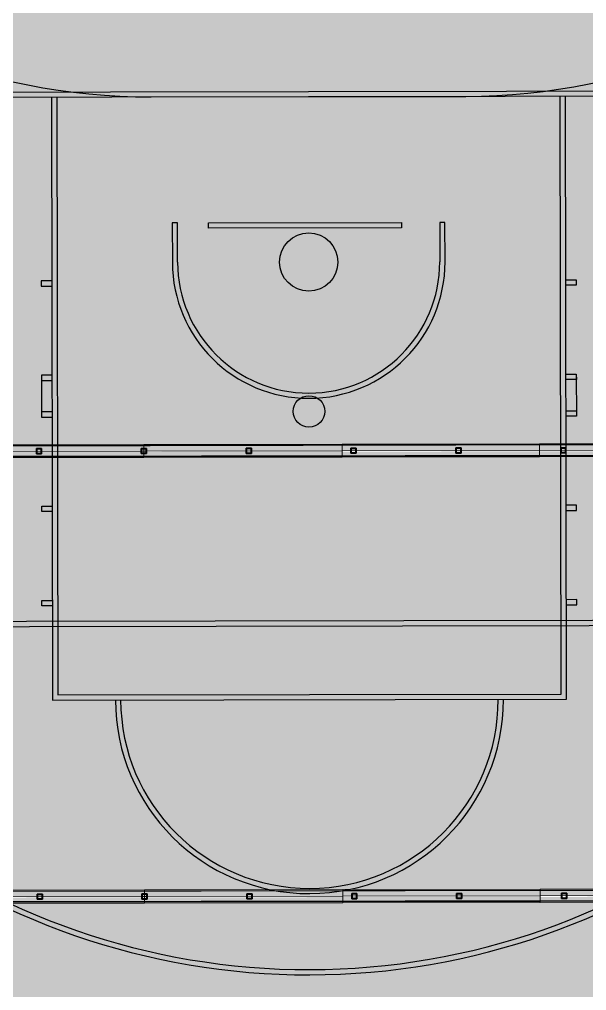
# Model space of a CAD drawing. Header units: inches. Extents: x 1693 to 10990, y 1878 to 5055.
# Drawn here: x 10306.67 to 10310.32, y 4361.85 to 4368.1 of the extents above; entities that cross this region are included whole.
import ezdxf

# ---------------------------------------------------------------- set-up
doc = ezdxf.new("R2010")
doc.units = ezdxf.units.IN
doc.linetypes.add('Rayas Pequeñas', pattern=[0.141111, 0.070556, -0.070556])
doc.layers.add('BLOQUE E-MOBILIARIO', color=7, linetype='Continuous')
doc.layers.add('BLOQUE E-MOBILIARIO_Pluma_Nº__28', color=7, linetype='Continuous', lineweight=35, true_color=0xa80f02)
doc.layers.add('CUBIERTA CALAMINON Y TRANSLUCIDO_Pluma_Nº__4', color=7, linetype='Continuous', lineweight=13, true_color=0x029e21)
doc.layers.add('CUBIERTA CALAMINON Y TRANSLUCIDO_Pluma_Nº__19', color=255, linetype='Continuous', lineweight=0)
doc.layers.add('CUBIERTA CALAMINON Y TRANSLUCIDO_Pluma_Nº__60', color=230, linetype='Continuous', lineweight=25)
pattern_1 = [(45, (0, 0), (-0.079549513, 0.079549513), []), (45, (-0.02652, 0.02652), (-0.079549513, 0.079549513), [])]

# ---------------------------------------------------------------- blocks, each defined once
blk = doc.blocks.new('SHS Conf en Caliente V 23[117]', base_point=(-7.1136, -397.0469))
at = {"layer": 'BLOQUE E-MOBILIARIO', "linetype": 'Continuous', "lineweight": 0, "true_color": 0xffffff}
h = blk.add_hatch(dxfattribs=at)
h.set_pattern_fill('ACERO', style=0, pattern_type=2)
h.set_pattern_definition(pattern_1)
h.paths.add_polyline_path([(-7.1291, -397.0152), (-7.1453, -397.0625), (-7.098, -397.0786), (-7.0818, -397.0313)])
h.paths.add_polyline_path([(-7.1273, -397.019), (-7.0856, -397.0332), (-7.0999, -397.0748), (-7.1415, -397.0606)], flags=0)
at = {"layer": 'BLOQUE E-MOBILIARIO_Pluma_Nº__28', "color": 14, "linetype": 'Rayas Pequeñas', "lineweight": 35, "true_color": 0xa80f02}
for p, q in [((-7.1453, -397.0625), (-7.1291, -397.0152)), ((-7.098, -397.0786), (-7.1453, -397.0625)), ((-7.1273, -397.019), (-7.1415, -397.0606)), ((-7.1415, -397.0606), (-7.0999, -397.0748)), ((-7.1291, -397.0152), (-7.0818, -397.0313)), ((-7.0856, -397.0332), (-7.1273, -397.019)), ((-7.0999, -397.0748), (-7.0856, -397.0332)), ((-7.0818, -397.0313), (-7.098, -397.0786))]:
    blk.add_line(p, q, dxfattribs=at)
blk = doc.blocks.new('SHS Conf en Caliente V 23[118]', base_point=(-8.0599, -396.7238))
at = {"layer": 'BLOQUE E-MOBILIARIO', "linetype": 'Continuous', "lineweight": 0, "true_color": 0xffffff}
h = blk.add_hatch(dxfattribs=at)
h.set_pattern_fill('ACERO', style=0, pattern_type=2)
h.set_pattern_definition(pattern_1)
h.paths.add_polyline_path([(-8.0755, -396.692), (-8.0917, -396.7393), (-8.0443, -396.7555), (-8.0282, -396.7082)])
h.paths.add_polyline_path([(-8.0736, -396.6958), (-8.032, -396.7101), (-8.0462, -396.7517), (-8.0878, -396.7375)], flags=0)
at = {"layer": 'BLOQUE E-MOBILIARIO_Pluma_Nº__28', "color": 14, "linetype": 'Rayas Pequeñas', "lineweight": 35, "true_color": 0xa80f02}
for p, q in [((-8.0917, -396.7393), (-8.0755, -396.692)), ((-8.0736, -396.6958), (-8.0878, -396.7375)), ((-8.0755, -396.692), (-8.0282, -396.7082)), ((-8.032, -396.7101), (-8.0736, -396.6958)), ((-8.0462, -396.7517), (-8.032, -396.7101)), ((-8.0282, -396.7082), (-8.0443, -396.7555)), ((-8.0443, -396.7555), (-8.0917, -396.7393)), ((-8.0878, -396.7375), (-8.0462, -396.7517))]:
    blk.add_line(p, q, dxfattribs=at)
blk = doc.blocks.new('SHS Conf en Caliente V 23[132]', base_point=(-6.1672, -397.37))
at = {"layer": 'BLOQUE E-MOBILIARIO', "linetype": 'Continuous', "lineweight": 0, "true_color": 0xffffff}
h = blk.add_hatch(dxfattribs=at)
h.set_pattern_fill('ACERO', style=0, pattern_type=2)
h.set_pattern_definition(pattern_1)
h.paths.add_polyline_path([(-6.1355, -397.3544), (-6.1828, -397.3383), (-6.1989, -397.3856), (-6.1516, -397.4018)])
h.paths.add_polyline_path([(-6.1393, -397.3563), (-6.1535, -397.3979), (-6.1951, -397.3837), (-6.1809, -397.3421)], flags=0)
at = {"layer": 'BLOQUE E-MOBILIARIO_Pluma_Nº__28', "color": 14, "linetype": 'Rayas Pequeñas', "lineweight": 35, "true_color": 0xa80f02}
for p, q in [((-6.1828, -397.3383), (-6.1989, -397.3856)), ((-6.1951, -397.3837), (-6.1809, -397.3421)), ((-6.1355, -397.3544), (-6.1828, -397.3383)), ((-6.1809, -397.3421), (-6.1393, -397.3563)), ((-6.1393, -397.3563), (-6.1535, -397.3979)), ((-6.1516, -397.4018), (-6.1355, -397.3544)), ((-6.1989, -397.3856), (-6.1516, -397.4018)), ((-6.1535, -397.3979), (-6.1951, -397.3837))]:
    blk.add_line(p, q, dxfattribs=at)
blk = doc.blocks.new('SHS Conf en Caliente V 23[133]', base_point=(-5.2209, -397.6931))
at = {"layer": 'BLOQUE E-MOBILIARIO', "linetype": 'Continuous', "lineweight": 0, "true_color": 0xffffff}
h = blk.add_hatch(dxfattribs=at)
h.set_pattern_fill('ACERO', style=0, pattern_type=2)
h.set_pattern_definition(pattern_1)
h.paths.add_polyline_path([(-5.1891, -397.6776), (-5.2364, -397.6614), (-5.2526, -397.7087), (-5.2053, -397.7249)])
h.paths.add_polyline_path([(-5.1929, -397.6794), (-5.2071, -397.7211), (-5.2488, -397.7069), (-5.2346, -397.6652)], flags=0)
at = {"layer": 'BLOQUE E-MOBILIARIO_Pluma_Nº__28', "color": 14, "linetype": 'Rayas Pequeñas', "lineweight": 35, "true_color": 0xa80f02}
for p, q in [((-5.2364, -397.6614), (-5.2526, -397.7087)), ((-5.2526, -397.7087), (-5.2053, -397.7249)), ((-5.2488, -397.7069), (-5.2346, -397.6652)), ((-5.2071, -397.7211), (-5.2488, -397.7069)), ((-5.1891, -397.6776), (-5.2364, -397.6614)), ((-5.2346, -397.6652), (-5.1929, -397.6794)), ((-5.1929, -397.6794), (-5.2071, -397.7211)), ((-5.2053, -397.7249), (-5.1891, -397.6776))]:
    blk.add_line(p, q, dxfattribs=at)
blk = doc.blocks.new('SHS Conf en Caliente V 23[134]', base_point=(-4.2745, -398.0163))
at = {"layer": 'BLOQUE E-MOBILIARIO', "linetype": 'Continuous', "lineweight": 0, "true_color": 0xffffff}
h = blk.add_hatch(dxfattribs=at)
h.set_pattern_fill('ACERO', style=0, pattern_type=2)
h.set_pattern_definition(pattern_1)
h.paths.add_polyline_path([(-4.2428, -398.0007), (-4.2901, -397.9845), (-4.3062, -398.0319), (-4.2589, -398.048)])
h.paths.add_polyline_path([(-4.2466, -398.0026), (-4.2608, -398.0442), (-4.3024, -398.03), (-4.2882, -397.9883)], flags=0)
at = {"layer": 'BLOQUE E-MOBILIARIO_Pluma_Nº__28', "color": 14, "linetype": 'Rayas Pequeñas', "lineweight": 35, "true_color": 0xa80f02}
for p, q in [((-4.2901, -397.9845), (-4.3062, -398.0319)), ((-4.3024, -398.03), (-4.2882, -397.9883)), ((-4.2428, -398.0007), (-4.2901, -397.9845)), ((-4.2882, -397.9883), (-4.2466, -398.0026)), ((-4.2466, -398.0026), (-4.2608, -398.0442)), ((-4.2589, -398.048), (-4.2428, -398.0007)), ((-4.3062, -398.0319), (-4.2589, -398.048)), ((-4.2608, -398.0442), (-4.3024, -398.03))]:
    blk.add_line(p, q, dxfattribs=at)
blk = doc.blocks.new('SHS Conf en Caliente V 23[135]', base_point=(-3.3281, -398.3394))
at = {"layer": 'BLOQUE E-MOBILIARIO', "linetype": 'Continuous', "lineweight": 0, "true_color": 0xffffff}
h = blk.add_hatch(dxfattribs=at)
h.set_pattern_fill('ACERO', style=0, pattern_type=2)
h.set_pattern_definition(pattern_1)
h.paths.add_polyline_path([(-3.2964, -398.3238), (-3.3437, -398.3077), (-3.3599, -398.355), (-3.3126, -398.3711)])
h.paths.add_polyline_path([(-3.3002, -398.3257), (-3.3144, -398.3673), (-3.3561, -398.3531), (-3.3419, -398.3115)], flags=0)
at = {"layer": 'BLOQUE E-MOBILIARIO_Pluma_Nº__28', "color": 14, "linetype": 'Rayas Pequeñas', "lineweight": 35, "true_color": 0xa80f02}
for p, q in [((-3.3437, -398.3077), (-3.3599, -398.355)), ((-3.3599, -398.355), (-3.3126, -398.3711)), ((-3.3561, -398.3531), (-3.3419, -398.3115)), ((-3.3144, -398.3673), (-3.3561, -398.3531)), ((-3.2964, -398.3238), (-3.3437, -398.3077)), ((-3.3419, -398.3115), (-3.3002, -398.3257)), ((-3.3002, -398.3257), (-3.3144, -398.3673)), ((-3.3126, -398.3711), (-3.2964, -398.3238))]:
    blk.add_line(p, q, dxfattribs=at)
blk = doc.blocks.new('SHS Conf en Caliente V 23[146]', base_point=(-8.4869, -401.0689))
at = {"layer": 'BLOQUE E-MOBILIARIO', "linetype": 'Continuous', "lineweight": 0, "true_color": 0xffffff}
h = blk.add_hatch(dxfattribs=at)
h.set_pattern_fill('ACERO', style=0, pattern_type=2)
h.set_pattern_definition(pattern_1)
h.paths.add_polyline_path([(-8.5024, -401.0372), (-8.5186, -401.0845), (-8.4713, -401.1006), (-8.4551, -401.0533)])
h.paths.add_polyline_path([(-8.5006, -401.041), (-8.4589, -401.0552), (-8.4731, -401.0968), (-8.5148, -401.0826)], flags=0)
at = {"layer": 'BLOQUE E-MOBILIARIO_Pluma_Nº__28', "color": 14, "linetype": 'Rayas Pequeñas', "lineweight": 35, "true_color": 0xa80f02}
for p, q in [((-8.5186, -401.0845), (-8.5024, -401.0372)), ((-8.5006, -401.041), (-8.5148, -401.0826)), ((-8.5024, -401.0372), (-8.4551, -401.0533)), ((-8.4589, -401.0552), (-8.5006, -401.041)), ((-8.4731, -401.0968), (-8.4589, -401.0552)), ((-8.4551, -401.0533), (-8.4713, -401.1006)), ((-8.4713, -401.1006), (-8.5186, -401.0845)), ((-8.5148, -401.0826), (-8.4731, -401.0968))]:
    blk.add_line(p, q, dxfattribs=at)
blk = doc.blocks.new('SHS Conf en Caliente V 23[147]', base_point=(-9.4332, -400.7458))
at = {"layer": 'BLOQUE E-MOBILIARIO', "linetype": 'Continuous', "lineweight": 0, "true_color": 0xffffff}
h = blk.add_hatch(dxfattribs=at)
h.set_pattern_fill('ACERO', style=0, pattern_type=2)
h.set_pattern_definition(pattern_1)
h.paths.add_polyline_path([(-9.4488, -400.714), (-9.465, -400.7614), (-9.4176, -400.7775), (-9.4015, -400.7302)])
h.paths.add_polyline_path([(-9.4469, -400.7178), (-9.4053, -400.7321), (-9.4195, -400.7737), (-9.4611, -400.7595)], flags=0)
at = {"layer": 'BLOQUE E-MOBILIARIO_Pluma_Nº__28', "color": 14, "linetype": 'Rayas Pequeñas', "lineweight": 35, "true_color": 0xa80f02}
for p, q in [((-9.465, -400.7614), (-9.4488, -400.714)), ((-9.4176, -400.7775), (-9.465, -400.7614)), ((-9.4469, -400.7178), (-9.4611, -400.7595)), ((-9.4611, -400.7595), (-9.4195, -400.7737)), ((-9.4488, -400.714), (-9.4015, -400.7302)), ((-9.4053, -400.7321), (-9.4469, -400.7178)), ((-9.4195, -400.7737), (-9.4053, -400.7321)), ((-9.4015, -400.7302), (-9.4176, -400.7775))]:
    blk.add_line(p, q, dxfattribs=at)
blk = doc.blocks.new('SHS Conf en Caliente V 23[161]', base_point=(-7.5405, -401.392))
at = {"layer": 'BLOQUE E-MOBILIARIO', "linetype": 'Continuous', "lineweight": 0, "true_color": 0xffffff}
h = blk.add_hatch(dxfattribs=at)
h.set_pattern_fill('ACERO', style=0, pattern_type=2)
h.set_pattern_definition(pattern_1)
h.paths.add_polyline_path([(-7.5088, -401.3764), (-7.5561, -401.3603), (-7.5722, -401.4076), (-7.5249, -401.4238)])
h.paths.add_polyline_path([(-7.5126, -401.3783), (-7.5268, -401.42), (-7.5684, -401.4057), (-7.5542, -401.3641)], flags=0)
at = {"layer": 'BLOQUE E-MOBILIARIO_Pluma_Nº__28', "color": 14, "linetype": 'Rayas Pequeñas', "lineweight": 35, "true_color": 0xa80f02}
for p, q in [((-7.5561, -401.3603), (-7.5722, -401.4076)), ((-7.5722, -401.4076), (-7.5249, -401.4238)), ((-7.5684, -401.4057), (-7.5542, -401.3641)), ((-7.5268, -401.42), (-7.5684, -401.4057)), ((-7.5088, -401.3764), (-7.5561, -401.3603)), ((-7.5542, -401.3641), (-7.5126, -401.3783)), ((-7.5126, -401.3783), (-7.5268, -401.42)), ((-7.5249, -401.4238), (-7.5088, -401.3764))]:
    blk.add_line(p, q, dxfattribs=at)
blk = doc.blocks.new('SHS Conf en Caliente V 23[162]', base_point=(-6.5941, -401.7152))
at = {"layer": 'BLOQUE E-MOBILIARIO', "linetype": 'Continuous', "lineweight": 0, "true_color": 0xffffff}
h = blk.add_hatch(dxfattribs=at)
h.set_pattern_fill('ACERO', style=0, pattern_type=2)
h.set_pattern_definition(pattern_1)
h.paths.add_polyline_path([(-6.5624, -401.6996), (-6.6097, -401.6834), (-6.6259, -401.7307), (-6.5786, -401.7469)])
h.paths.add_polyline_path([(-6.5662, -401.7014), (-6.5804, -401.7431), (-6.6221, -401.7289), (-6.6079, -401.6872)], flags=0)
at = {"layer": 'BLOQUE E-MOBILIARIO_Pluma_Nº__28', "color": 14, "linetype": 'Rayas Pequeñas', "lineweight": 35, "true_color": 0xa80f02}
for p, q in [((-6.6097, -401.6834), (-6.6259, -401.7307)), ((-6.6221, -401.7289), (-6.6079, -401.6872)), ((-6.5624, -401.6996), (-6.6097, -401.6834)), ((-6.6079, -401.6872), (-6.5662, -401.7014)), ((-6.5662, -401.7014), (-6.5804, -401.7431)), ((-6.5786, -401.7469), (-6.5624, -401.6996)), ((-6.6259, -401.7307), (-6.5786, -401.7469)), ((-6.5804, -401.7431), (-6.6221, -401.7289))]:
    blk.add_line(p, q, dxfattribs=at)
blk = doc.blocks.new('SHS Conf en Caliente V 23[163]', base_point=(-5.6478, -402.0383))
at = {"layer": 'BLOQUE E-MOBILIARIO', "linetype": 'Continuous', "lineweight": 0, "true_color": 0xffffff}
h = blk.add_hatch(dxfattribs=at)
h.set_pattern_fill('ACERO', style=0, pattern_type=2)
h.set_pattern_definition(pattern_1)
h.paths.add_polyline_path([(-5.6161, -402.0227), (-5.6634, -402.0065), (-5.6795, -402.0539), (-5.6322, -402.07)])
h.paths.add_polyline_path([(-5.6199, -402.0246), (-5.6341, -402.0662), (-5.6757, -402.052), (-5.6615, -402.0104)], flags=0)
at = {"layer": 'BLOQUE E-MOBILIARIO_Pluma_Nº__28', "color": 14, "linetype": 'Rayas Pequeñas', "lineweight": 35, "true_color": 0xa80f02}
for p, q in [((-5.6634, -402.0065), (-5.6795, -402.0539)), ((-5.6795, -402.0539), (-5.6322, -402.07)), ((-5.6757, -402.052), (-5.6615, -402.0104)), ((-5.6341, -402.0662), (-5.6757, -402.052)), ((-5.6161, -402.0227), (-5.6634, -402.0065)), ((-5.6615, -402.0104), (-5.6199, -402.0246)), ((-5.6199, -402.0246), (-5.6341, -402.0662)), ((-5.6322, -402.07), (-5.6161, -402.0227))]:
    blk.add_line(p, q, dxfattribs=at)
blk = doc.blocks.new('SHS Conf en Caliente V 23[164]', base_point=(-4.7014, -402.3614))
at = {"layer": 'BLOQUE E-MOBILIARIO', "linetype": 'Continuous', "lineweight": 0, "true_color": 0xffffff}
h = blk.add_hatch(dxfattribs=at)
h.set_pattern_fill('ACERO', style=0, pattern_type=2)
h.set_pattern_definition(pattern_1)
h.paths.add_polyline_path([(-4.6697, -402.3458), (-4.717, -402.3297), (-4.7332, -402.377), (-4.6859, -402.3932)])
h.paths.add_polyline_path([(-4.6735, -402.3477), (-4.6877, -402.3893), (-4.7294, -402.3751), (-4.7151, -402.3335)], flags=0)
at = {"layer": 'BLOQUE E-MOBILIARIO_Pluma_Nº__28', "color": 14, "linetype": 'Rayas Pequeñas', "lineweight": 35, "true_color": 0xa80f02}
for p, q in [((-4.717, -402.3297), (-4.7332, -402.377)), ((-4.7294, -402.3751), (-4.7151, -402.3335)), ((-4.6697, -402.3458), (-4.717, -402.3297)), ((-4.7151, -402.3335), (-4.6735, -402.3477)), ((-4.6735, -402.3477), (-4.6877, -402.3893)), ((-4.6859, -402.3932), (-4.6697, -402.3458)), ((-4.7332, -402.377), (-4.6859, -402.3932)), ((-4.6877, -402.3893), (-4.7294, -402.3751))]:
    blk.add_line(p, q, dxfattribs=at)

msp = doc.modelspace()

# ---------------------------------------------------------------- hatches: boundary and pattern name
at = {"layer": 'CUBIERTA CALAMINON Y TRANSLUCIDO_Pluma_Nº__19', "linetype": 'Continuous', "lineweight": 0}
h = msp.add_hatch(color=255, dxfattribs=at)
h.set_gradient(color1=(199, 200, 202), color2=(0, 0, 0), one_color=1, name='INVCYLINDER')
h.paths.add_polyline_path([(10295.9508, 4368.1721), (10295.949, 4365.3032), (10317.9889, 4365.34), (10317.9878, 4368.1984)])
h = msp.add_hatch(color=255, dxfattribs=at)
h.set_gradient(color1=(255, 255, 255), color2=(0, 0, 0), one_color=1, name='INVCYLINDER')
h.paths.add_polyline_path([(10295.9556, 4365.3032), (10295.9539, 4362.4342), (10317.9938, 4362.471), (10317.9926, 4365.3295)])
h = msp.add_hatch(color=255, dxfattribs=at)
h.set_gradient(color1=(199, 200, 202), color2=(0, 0, 0), one_color=1, name='INVCYLINDER')
h.paths.add_polyline_path([(10295.9604, 4362.4343), (10295.9586, 4359.5653), (10317.9985, 4359.6021), (10317.9973, 4362.4605)])

# ---------------------------------------------------------------- linework, layer by layer
at = {"layer": 'CUBIERTA CALAMINON Y TRANSLUCIDO_Pluma_Nº__4', "color": 104, "linetype": 'Continuous', "lineweight": 5, "true_color": 0x029e21, "flags": 128}
for points in [[(10297.16, 4365.342), (10297.7497, 4365.343), (10298.8653, 4365.3448), (10300.0204, 4365.3468), (10301.2098, 4365.3487), (10302.428, 4365.3508), (10303.6693, 4365.3528), (10304.9282, 4365.3549), (10306.1987, 4365.3571), (10307.4752, 4365.3592), (10308.7516, 4365.3613), (10310.0221, 4365.3635), (10311.281, 4365.3656), (10312.5224, 4365.3676), (10313.7405, 4365.3697), (10314.9299, 4365.3716), (10316.0851, 4365.3736), (10317.2007, 4365.3754), (10317.7903, 4365.3764)], [(10317.7877, 4365.3818), (10316.0826, 4365.379), (10314.9278, 4365.377), (10313.7387, 4365.3751), (10312.5209, 4365.373), (10311.2799, 4365.371), (10310.0214, 4365.3689), (10308.7512, 4365.3667), (10307.4752, 4365.3646), (10306.1991, 4365.3625), (10304.9289, 4365.3603), (10303.6704, 4365.3582), (10302.4294, 4365.3562), (10301.2116, 4365.3541), (10300.0225, 4365.3522), (10298.8677, 4365.3502), (10297.1626, 4365.3474)], [(10315.7626, 4365.373), (10314.9299, 4365.3716), (10313.7405, 4365.3697), (10312.5224, 4365.3676), (10311.281, 4365.3656), (10310.0221, 4365.3635), (10308.7516, 4365.3613), (10307.4752, 4365.3592), (10306.1987, 4365.3571), (10304.9282, 4365.3549), (10303.6693, 4365.3528), (10302.428, 4365.3508), (10301.2098, 4365.3487), (10300.0204, 4365.3468), (10299.1877, 4365.3454)], [(10315.7499, 4365.3784), (10314.9278, 4365.377), (10313.7387, 4365.3751), (10312.5209, 4365.373), (10311.2799, 4365.371), (10310.0214, 4365.3689), (10308.7512, 4365.3667), (10307.4752, 4365.3646), (10306.1991, 4365.3625), (10304.9289, 4365.3603), (10303.6704, 4365.3582), (10302.4294, 4365.3562), (10301.2116, 4365.3541), (10300.0225, 4365.3522), (10299.2004, 4365.3508)], [(10310.0214, 4365.3689), (10310.0215, 4365.3687), (10310.0217, 4365.3684), (10310.0218, 4365.3679), (10310.0219, 4365.3673), (10310.022, 4365.3665), (10310.0221, 4365.3655), (10310.0221, 4365.3645), (10310.0221, 4365.3635), (10310.0222, 4365.3267), (10310.0223, 4365.2899), (10310.0223, 4365.2888), (10310.0222, 4365.2878), (10310.0221, 4365.2869), (10310.0221, 4365.2861), (10310.0219, 4365.2854), (10310.0218, 4365.2849), (10310.0217, 4365.2846), (10310.0215, 4365.2845)], [(10310.0214, 4365.3689), (10310.0215, 4365.3687), (10310.0217, 4365.3684), (10310.0218, 4365.3679), (10310.0219, 4365.3673), (10310.022, 4365.3665), (10310.0221, 4365.3655), (10310.0221, 4365.3645), (10310.0221, 4365.3635), (10310.0222, 4365.3267), (10310.0223, 4365.2899), (10310.0223, 4365.2888), (10310.0222, 4365.2878), (10310.0221, 4365.2869), (10310.0221, 4365.2861), (10310.0219, 4365.2854), (10310.0218, 4365.2849), (10310.0217, 4365.2846), (10310.0215, 4365.2845)], [(10297.7497, 4365.3062), (10298.8653, 4365.308), (10300.0205, 4365.31), (10301.2099, 4365.3119), (10302.428, 4365.314), (10303.6694, 4365.3161), (10304.9283, 4365.3182), (10306.1988, 4365.3203), (10307.4617, 4365.3224)], [(10299.1878, 4365.3086), (10300.0205, 4365.31), (10301.2099, 4365.3119), (10302.428, 4365.314), (10303.6694, 4365.3161), (10304.9283, 4365.3182), (10306.1988, 4365.3203), (10307.4617, 4365.3224)], [(10307.4887, 4365.3224), (10307.4752, 4365.3224), (10307.4617, 4365.3224)], [(10307.4887, 4365.3224), (10307.4752, 4365.3224), (10307.4617, 4365.3224)], [(10307.4753, 4365.2802), (10307.4753, 4365.2803), (10307.4753, 4365.2806), (10307.4753, 4365.2811), (10307.4753, 4365.2818), (10307.4753, 4365.2826), (10307.4753, 4365.2836), (10307.4753, 4365.2846), (10307.4753, 4365.2856), (10307.4752, 4365.3224), (10307.4752, 4365.3592), (10307.4752, 4365.3603), (10307.4752, 4365.3613), (10307.4752, 4365.3622), (10307.4752, 4365.363), (10307.4752, 4365.3637), (10307.4752, 4365.3642), (10307.4752, 4365.3645), (10307.4752, 4365.3646)], [(10307.4753, 4365.2802), (10307.4753, 4365.2803), (10307.4753, 4365.2806), (10307.4753, 4365.2811), (10307.4753, 4365.2818), (10307.4753, 4365.2826), (10307.4753, 4365.2836), (10307.4753, 4365.2846), (10307.4753, 4365.2856), (10307.4752, 4365.3224), (10307.4752, 4365.3592), (10307.4752, 4365.3603), (10307.4752, 4365.3613), (10307.4752, 4365.3622), (10307.4752, 4365.363), (10307.4752, 4365.3637), (10307.4752, 4365.3642), (10307.4752, 4365.3645), (10307.4752, 4365.3646)], [(10317.2007, 4365.3386), (10316.0851, 4365.3368), (10314.93, 4365.3349), (10313.7406, 4365.3329), (10312.5224, 4365.3308), (10311.2811, 4365.3288), (10310.0222, 4365.3267), (10308.7516, 4365.3245), (10307.4887, 4365.3224)], [(10315.7627, 4365.3362), (10314.93, 4365.3349), (10313.7406, 4365.3329), (10312.5224, 4365.3308), (10311.2811, 4365.3288), (10310.0222, 4365.3267), (10308.7516, 4365.3245), (10307.4887, 4365.3224)], [(10308.7512, 4365.3667), (10308.7513, 4365.3666), (10308.7514, 4365.3663), (10308.7514, 4365.3658), (10308.7515, 4365.3651), (10308.7515, 4365.3643), (10308.7516, 4365.3634), (10308.7516, 4365.3624), (10308.7516, 4365.3613), (10308.7516, 4365.3245), (10308.7517, 4365.2878), (10308.7517, 4365.2867), (10308.7517, 4365.2857), (10308.7517, 4365.2848), (10308.7516, 4365.2839), (10308.7516, 4365.2833), (10308.7515, 4365.2828), (10308.7514, 4365.2825), (10308.7514, 4365.2824)], [(10308.7512, 4365.3667), (10308.7513, 4365.3666), (10308.7514, 4365.3663), (10308.7514, 4365.3658), (10308.7515, 4365.3651), (10308.7515, 4365.3643), (10308.7516, 4365.3634), (10308.7516, 4365.3624), (10308.7516, 4365.3613), (10308.7516, 4365.3245), (10308.7517, 4365.2878), (10308.7517, 4365.2867), (10308.7517, 4365.2857), (10308.7517, 4365.2848), (10308.7516, 4365.2839), (10308.7516, 4365.2833), (10308.7515, 4365.2828), (10308.7514, 4365.2825), (10308.7514, 4365.2824)], [(10317.7904, 4365.3028), (10316.0852, 4365.3), (10314.9301, 4365.2981), (10313.7407, 4365.2961), (10312.5225, 4365.294), (10311.2811, 4365.292), (10310.0223, 4365.2899), (10308.7517, 4365.2878), (10307.4753, 4365.2856), (10306.1989, 4365.2835), (10304.9283, 4365.2814), (10303.6695, 4365.2793), (10302.4281, 4365.2772), (10301.2099, 4365.2752), (10300.0205, 4365.2732), (10298.8654, 4365.2712), (10297.1602, 4365.2684)], [(10317.7878, 4365.2974), (10316.0827, 4365.2946), (10314.9279, 4365.2927), (10313.7389, 4365.2907), (10312.521, 4365.2886), (10311.28, 4365.2866), (10310.0215, 4365.2845), (10308.7514, 4365.2824), (10307.4753, 4365.2802), (10306.1992, 4365.2781), (10304.9291, 4365.276), (10303.6706, 4365.2739), (10302.4296, 4365.2718), (10301.2117, 4365.2698), (10300.0227, 4365.2678), (10298.8679, 4365.2658), (10297.1628, 4365.263)], [(10315.7627, 4365.2995), (10314.9301, 4365.2981), (10313.7407, 4365.2961), (10312.5225, 4365.294), (10311.2811, 4365.292), (10310.0223, 4365.2899), (10308.7517, 4365.2878), (10307.4753, 4365.2856), (10306.1989, 4365.2835), (10304.9283, 4365.2814), (10303.6695, 4365.2793), (10302.4281, 4365.2772), (10301.2099, 4365.2752), (10300.0205, 4365.2732), (10299.1879, 4365.2718)], [(10315.7501, 4365.294), (10314.9279, 4365.2927), (10313.7389, 4365.2907), (10312.521, 4365.2886), (10311.28, 4365.2866), (10310.0215, 4365.2845), (10308.7514, 4365.2824), (10307.4753, 4365.2802), (10306.1992, 4365.2781), (10304.9291, 4365.276), (10303.6706, 4365.2739), (10302.4296, 4365.2718), (10301.2117, 4365.2698), (10300.0227, 4365.2678), (10299.2005, 4365.2664)], [(10297.1648, 4362.473), (10297.7545, 4362.474), (10298.87, 4362.4759), (10300.0252, 4362.4778), (10301.2146, 4362.4798), (10302.4328, 4362.4818), (10303.6741, 4362.4839), (10304.933, 4362.486), (10306.2035, 4362.4881), (10307.48, 4362.4903), (10308.7564, 4362.4924), (10310.0269, 4362.4945), (10311.2858, 4362.4966), (10312.5272, 4362.4987), (10313.7453, 4362.5007), (10314.9347, 4362.5027), (10316.0899, 4362.5047), (10317.2055, 4362.5065), (10317.7951, 4362.5075)], [(10317.7925, 4362.5129), (10316.0874, 4362.51), (10314.9326, 4362.5081), (10313.7435, 4362.5061), (10312.5257, 4362.5041), (10311.2847, 4362.502), (10310.0262, 4362.4999), (10308.756, 4362.4978), (10307.4799, 4362.4957), (10306.2039, 4362.4935), (10304.9337, 4362.4914), (10303.6752, 4362.4893), (10302.4342, 4362.4872), (10301.2164, 4362.4852), (10300.0273, 4362.4832), (10298.8725, 4362.4813), (10297.1674, 4362.4785)], [(10315.7674, 4362.5041), (10314.9347, 4362.5027), (10313.7453, 4362.5007), (10312.5272, 4362.4987), (10311.2858, 4362.4966), (10310.0269, 4362.4945), (10308.7564, 4362.4924), (10307.48, 4362.4903), (10306.2035, 4362.4881), (10304.933, 4362.486), (10303.6741, 4362.4839), (10302.4328, 4362.4818), (10301.2146, 4362.4798), (10300.0252, 4362.4778), (10299.1925, 4362.4764)], [(10315.7547, 4362.5095), (10314.9326, 4362.5081), (10313.7435, 4362.5061), (10312.5257, 4362.5041), (10311.2847, 4362.502), (10310.0262, 4362.4999), (10308.756, 4362.4978), (10307.4799, 4362.4957), (10306.2039, 4362.4935), (10304.9337, 4362.4914), (10303.6752, 4362.4893), (10302.4342, 4362.4872), (10301.2164, 4362.4852), (10300.0273, 4362.4832), (10299.2052, 4362.4819)], [(10307.4801, 4362.4113), (10307.4801, 4362.4114), (10307.4801, 4362.4117), (10307.4801, 4362.4122), (10307.4801, 4362.4129), (10307.4801, 4362.4137), (10307.4801, 4362.4146), (10307.4801, 4362.4156), (10307.4801, 4362.4167), (10307.48, 4362.4535), (10307.48, 4362.4903), (10307.48, 4362.4913), (10307.48, 4362.4923), (10307.48, 4362.4933), (10307.48, 4362.4941), (10307.4799, 4362.4948), (10307.4799, 4362.4953), (10307.4799, 4362.4956), (10307.4799, 4362.4957)], [(10307.4801, 4362.4113), (10307.4801, 4362.4114), (10307.4801, 4362.4117), (10307.4801, 4362.4122), (10307.4801, 4362.4129), (10307.4801, 4362.4137), (10307.4801, 4362.4146), (10307.4801, 4362.4156), (10307.4801, 4362.4167), (10307.48, 4362.4535), (10307.48, 4362.4903), (10307.48, 4362.4913), (10307.48, 4362.4923), (10307.48, 4362.4933), (10307.48, 4362.4941), (10307.4799, 4362.4948), (10307.4799, 4362.4953), (10307.4799, 4362.4956), (10307.4799, 4362.4957)], [(10308.756, 4362.4978), (10308.7561, 4362.4977), (10308.7561, 4362.4974), (10308.7562, 4362.4969), (10308.7563, 4362.4962), (10308.7563, 4362.4954), (10308.7563, 4362.4945), (10308.7564, 4362.4935), (10308.7564, 4362.4924), (10308.7564, 4362.4556), (10308.7565, 4362.4188), (10308.7565, 4362.4178), (10308.7565, 4362.4168), (10308.7564, 4362.4158), (10308.7564, 4362.415), (10308.7563, 4362.4143), (10308.7563, 4362.4138), (10308.7562, 4362.4135), (10308.7561, 4362.4134)], [(10308.756, 4362.4978), (10308.7561, 4362.4977), (10308.7561, 4362.4974), (10308.7562, 4362.4969), (10308.7563, 4362.4962), (10308.7563, 4362.4954), (10308.7563, 4362.4945), (10308.7564, 4362.4935), (10308.7564, 4362.4924), (10308.7564, 4362.4556), (10308.7565, 4362.4188), (10308.7565, 4362.4178), (10308.7565, 4362.4168), (10308.7564, 4362.4158), (10308.7564, 4362.415), (10308.7563, 4362.4143), (10308.7563, 4362.4138), (10308.7562, 4362.4135), (10308.7561, 4362.4134)], [(10310.0262, 4362.4999), (10310.0263, 4362.4998), (10310.0265, 4362.4995), (10310.0266, 4362.499), (10310.0267, 4362.4983), (10310.0268, 4362.4975), (10310.0269, 4362.4966), (10310.0269, 4362.4956), (10310.0269, 4362.4945), (10310.027, 4362.4577), (10310.0271, 4362.4209), (10310.027, 4362.4199), (10310.027, 4362.4189), (10310.0269, 4362.4179), (10310.0268, 4362.4171), (10310.0267, 4362.4165), (10310.0266, 4362.416), (10310.0265, 4362.4157), (10310.0263, 4362.4155)], [(10310.0262, 4362.4999), (10310.0263, 4362.4998), (10310.0265, 4362.4995), (10310.0266, 4362.499), (10310.0267, 4362.4983), (10310.0268, 4362.4975), (10310.0269, 4362.4966), (10310.0269, 4362.4956), (10310.0269, 4362.4945), (10310.027, 4362.4577), (10310.0271, 4362.4209), (10310.027, 4362.4199), (10310.027, 4362.4189), (10310.0269, 4362.4179), (10310.0268, 4362.4171), (10310.0267, 4362.4165), (10310.0266, 4362.416), (10310.0265, 4362.4157), (10310.0263, 4362.4155)], [(10317.7952, 4362.4339), (10316.09, 4362.4311), (10314.9348, 4362.4291), (10313.7455, 4362.4272), (10312.5273, 4362.4251), (10311.2859, 4362.423), (10310.0271, 4362.4209), (10308.7565, 4362.4188), (10307.4801, 4362.4167), (10306.2037, 4362.4146), (10304.9331, 4362.4124), (10303.6743, 4362.4103), (10302.4329, 4362.4083), (10301.2147, 4362.4062), (10300.0253, 4362.4042), (10298.8702, 4362.4023), (10297.1649, 4362.3995)], [(10317.7926, 4362.4285), (10316.0875, 4362.4257), (10314.9327, 4362.4237), (10313.7437, 4362.4218), (10312.5258, 4362.4197), (10311.2848, 4362.4176), (10310.0263, 4362.4155), (10308.7561, 4362.4134), (10307.4801, 4362.4113), (10306.204, 4362.4092), (10304.9338, 4362.407), (10303.6754, 4362.4049), (10302.4343, 4362.4029), (10301.2165, 4362.4008), (10300.0275, 4362.3988), (10298.8727, 4362.3969), (10297.1676, 4362.3941)], [(10297.7545, 4362.4372), (10298.8701, 4362.4391), (10300.0253, 4362.441), (10301.2146, 4362.443), (10302.4328, 4362.4451), (10303.6742, 4362.4471), (10304.933, 4362.4492), (10306.2036, 4362.4514), (10307.4665, 4362.4535)], [(10299.1926, 4362.4396), (10300.0253, 4362.441), (10301.2146, 4362.443), (10302.4328, 4362.4451), (10303.6742, 4362.4471), (10304.933, 4362.4492), (10306.2036, 4362.4514), (10307.4665, 4362.4535)], [(10315.7675, 4362.4305), (10314.9348, 4362.4291), (10313.7455, 4362.4272), (10312.5273, 4362.4251), (10311.2859, 4362.423), (10310.0271, 4362.4209), (10308.7565, 4362.4188), (10307.4801, 4362.4167), (10306.2037, 4362.4146), (10304.9331, 4362.4124), (10303.6743, 4362.4103), (10302.4329, 4362.4083), (10301.2147, 4362.4062), (10300.0253, 4362.4042), (10299.1927, 4362.4029)], [(10307.4935, 4362.4535), (10307.48, 4362.4535), (10307.4665, 4362.4535)], [(10307.4935, 4362.4535), (10307.48, 4362.4535), (10307.4665, 4362.4535)], [(10317.2055, 4362.4697), (10316.0899, 4362.4679), (10314.9348, 4362.4659), (10313.7454, 4362.4639), (10312.5272, 4362.4619), (10311.2858, 4362.4598), (10310.027, 4362.4577), (10308.7564, 4362.4556), (10307.4935, 4362.4535)], [(10315.7674, 4362.4673), (10314.9348, 4362.4659), (10313.7454, 4362.4639), (10312.5272, 4362.4619), (10311.2858, 4362.4598), (10310.027, 4362.4577), (10308.7564, 4362.4556), (10307.4935, 4362.4535)], [(10315.7549, 4362.4251), (10314.9327, 4362.4237), (10313.7437, 4362.4218), (10312.5258, 4362.4197), (10311.2848, 4362.4176), (10310.0263, 4362.4155), (10308.7561, 4362.4134), (10307.4801, 4362.4113), (10306.204, 4362.4092), (10304.9338, 4362.407), (10303.6754, 4362.4049), (10302.4343, 4362.4029), (10301.2165, 4362.4008), (10300.0275, 4362.3988), (10299.2053, 4362.3975)]]:
    msp.add_lwpolyline(points, dxfattribs=at)
at = {"layer": 'CUBIERTA CALAMINON Y TRANSLUCIDO_Pluma_Nº__60', "color": 230, "linetype": 'Continuous', "lineweight": 25}
for p, q in [((10307.6925, 4366.5379), (10307.6921, 4366.791)), ((10309.4139, 4366.5407), (10309.4135, 4366.7939)), ((10306.8162, 4365.8107), (10306.8166, 4365.5407)), ((10310.2589, 4365.8165), (10310.2593, 4365.5465)), ((10317.3138, 4365.3726), (10296.7252, 4365.3382)), ((10317.314, 4365.3051), (10296.7254, 4365.2707)), ((10317.3186, 4362.5037), (10296.73, 4362.4693)), ((10317.3188, 4362.4362), (10296.7302, 4362.4018))]:
    msp.add_line(p, q, dxfattribs=at)
at = {"layer": 'CUBIERTA CALAMINON Y TRANSLUCIDO_Pluma_Nº__60', "color": 230, "linetype": 'Continuous', "lineweight": 25, "flags": 128}
msp.add_lwpolyline([(10313.5906, 4371.6612, -0.414214), (10309.5471, 4367.6041), (10307.522, 4367.6008, -0.414214), (10303.465, 4371.6442)], format="xyb", dxfattribs=at)
for points in [[(10313.6469, 4358.1604), (10313.6311, 4367.6447), (10303.4379, 4367.6277), (10303.4538, 4358.1434)], [(10313.6131, 4358.1603), (10313.5974, 4367.6109), (10303.4717, 4367.594), (10303.4875, 4358.1434)], [(10306.8807, 4367.5997), (10306.8872, 4363.7182), (10310.1949, 4363.7237), (10310.1884, 4367.6052)], [(10306.9145, 4367.5997), (10306.9209, 4363.752), (10310.1611, 4363.7574), (10310.1547, 4367.6052)], [(10307.6925, 4366.5379), (10307.6921, 4366.791), (10307.6584, 4366.7909), (10307.6588, 4366.5378)], [(10309.4139, 4366.5407), (10309.4135, 4366.7939), (10309.3797, 4366.7938), (10309.3801, 4366.5407)], [(10306.8827, 4366.4184), (10306.8152, 4366.4183), (10306.8152, 4366.3845), (10306.8827, 4366.3846)], [(10310.1904, 4366.4239), (10310.2579, 4366.424), (10310.2579, 4366.3903), (10310.1904, 4366.3901)], [(10306.8837, 4365.8108), (10306.8162, 4365.8107), (10306.8162, 4365.777), (10306.8837, 4365.7771)], [(10310.1914, 4365.8164), (10310.2589, 4365.8165), (10310.259, 4365.7827), (10310.1915, 4365.7826)], [(10306.8841, 4365.5746), (10306.8166, 4365.5745), (10306.8166, 4365.5407), (10306.8841, 4365.5408)], [(10310.1918, 4365.5801), (10310.2593, 4365.5802), (10310.2593, 4365.5465), (10310.1918, 4365.5463)], [(10306.8852, 4364.9333), (10306.8177, 4364.9332), (10306.8176, 4364.9669), (10306.8851, 4364.967)], [(10310.1929, 4364.9388), (10310.2604, 4364.9389), (10310.2603, 4364.9727), (10310.1928, 4364.9726)], [(10306.8862, 4364.3257), (10306.8187, 4364.3256), (10306.8186, 4364.3594), (10306.8861, 4364.3595)], [(10310.1939, 4364.3313), (10310.2614, 4364.3314), (10310.2613, 4364.3651), (10310.1938, 4364.365)]]:
    msp.add_lwpolyline(points, dxfattribs=at)
for points in [[(10307.892, 4366.7913), (10309.1345, 4366.7934), (10309.1346, 4366.7595), (10307.8921, 4366.7574)], [(10311.5779, 4364.2323), (10305.5025, 4364.2222), (10305.5228, 4352.0714), (10311.5982, 4352.0816)], [(10311.5442, 4364.1985), (10305.5363, 4364.1885), (10305.5565, 4352.1052), (10311.5644, 4352.1153)]]:
    msp.add_lwpolyline(points, close=True, dxfattribs=at)
at = {"layer": 'CUBIERTA CALAMINON Y TRANSLUCIDO_Pluma_Nº__60', "color": 230, "linetype": 'Continuous', "lineweight": 25}
for centre, radius in [((10308.5363, 4366.5393), 0.1878), ((10308.5379, 4365.5773), 0.1013)]:
    msp.add_circle(centre, radius, dxfattribs=at)
for centre, radius, start, end in [((10308.5363, 4366.5393), 0.8776, 180.09567, 0.09567), ((10308.5363, 4366.5393), 0.8438, 180.09567, 0.09567), ((10308.5363, 4366.5393), 4.5903, 194.02622, 346.16511), ((10308.5363, 4366.5393), 4.5565, 194.07798, 346.11336), ((10308.541, 4363.721), 1.2488, 180.09567, 0.09567), ((10308.541, 4363.721), 1.2151, 180.09567, 0.09567)]:
    msp.add_arc(centre, radius, start, end, dxfattribs=at)

# ---------------------------------------------------------------- block references
at = {"layer": 'BLOQUE E-MOBILIARIO', "color": 5, "linetype": 'Rayas Pequeñas', "lineweight": 13, "xscale": 0.6750421965442606, "yscale": 0.6750421965442606, "zscale": 0.6750421965442606, "rotation": 18.94787699857764}
for name, p in [('SHS Conf en Caliente V 23[118]', (10306.8002, 4365.3213)), ('SHS Conf en Caliente V 23[117]', (10307.4752, 4365.3224)), ('SHS Conf en Caliente V 23[132]', (10308.1503, 4365.3235)), ('SHS Conf en Caliente V 23[133]', (10308.8253, 4365.3247)), ('SHS Conf en Caliente V 23[134]', (10309.5004, 4365.3258)), ('SHS Conf en Caliente V 23[135]', (10310.1754, 4365.3269)), ('SHS Conf en Caliente V 23[147]', (10306.805, 4362.4524)), ('SHS Conf en Caliente V 23[146]', (10307.48, 4362.4535)), ('SHS Conf en Caliente V 23[161]', (10308.1551, 4362.4546)), ('SHS Conf en Caliente V 23[162]', (10308.8301, 4362.4557)), ('SHS Conf en Caliente V 23[163]', (10309.5051, 4362.4569)), ('SHS Conf en Caliente V 23[164]', (10310.1802, 4362.458))]:
    msp.add_blockref(name, p, dxfattribs=at)

doc.saveas('drawing.dxf')
